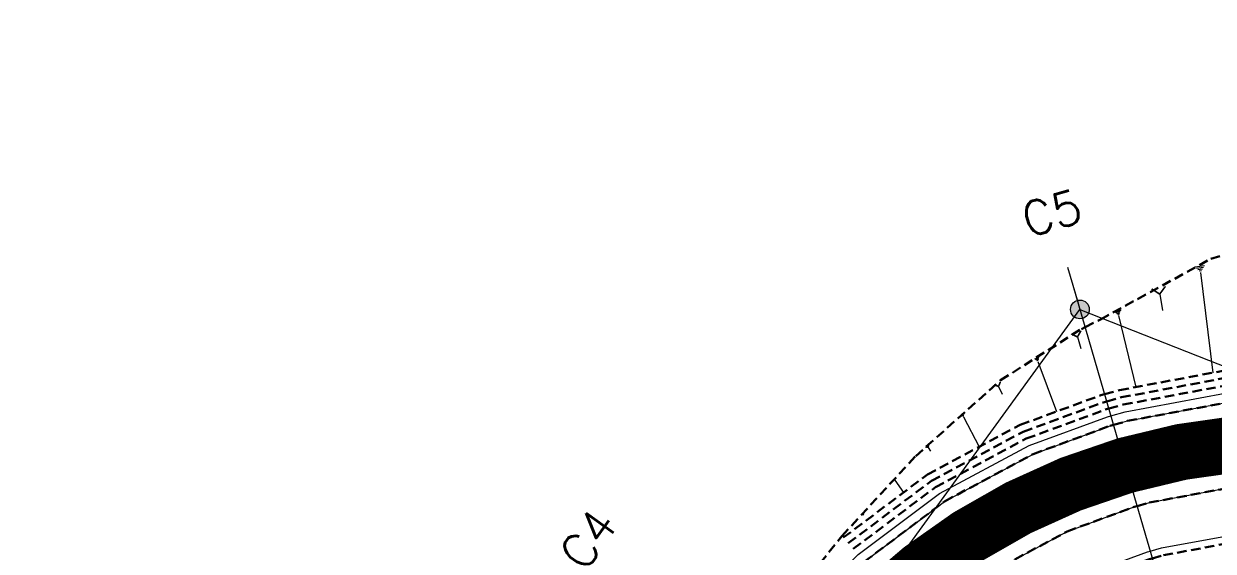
# Model space of a CAD drawing. Header units: metres. Extents: x 544752 to 548977, y 1840603 to 1844608.
# Drawn here: x 545155.5 to 545218.9, y 1844354.1 to 1844382.2 of the extents above; entities that cross this region are included whole.
import ezdxf

# ---------------------------------------------------------------- set-up
doc = ezdxf.new("R2010")
doc.units = ezdxf.units.M
doc.header["$MEASUREMENT"] = 0
for name, pattern in [('ACAD_ISO02W100', [15, 12, -3]), ('Anordnung Grundriss$0$GESTRICHELT', [0.75, 0.5, -0.25]), ('HIDDEN', [0.375, 0.25, -0.125])]:
    doc.linetypes.add(name, pattern=pattern)
doc.layers.add('C-ROAD', color=7, linetype='Continuous')
for name, color, linetype, lineweight in [('C-ROAD-CORR', 5, 'Continuous', 0), ('C-ROAD-SAMP', 150, 'HIDDEN', 0), ('C-ROAD-SAMP-TEXT', 11, 'Continuous', 0), ('C-ROAD-STAN', 11, 'Continuous', 0), ('C-TOPO-FEAT', 94, 'Continuous', 5)]:
    doc.layers.add(name, color=color, linetype=linetype, lineweight=lineweight)
doc.dimstyles.get("Standard").update_dxf_attribs({"dimtxt": 0.18, "dimasz": 0.18, "dimexe": 0.18, "dimexo": 0.0625, "dimgap": 0.09, "dimtad": 0, "dimtih": 1, "dimtoh": 1, "dimdec": 4, "dimzin": 0, "dimdsep": 46, "dimtxsty": 'Standard', "dimcen": 0.09, "dimadec": 0, "dimazin": 0, "dimtfac": 1, "dimtdec": 4, "dimtofl": 0, "dimtmove": 0, "dimatfit": 3, "dimfxl": 1, "dimtolj": 1, "dimtzin": 0, "dimarcsym": 0})

# ---------------------------------------------------------------- blocks, each defined once
blk = doc.blocks.new('STA')
blk.add_circle((0, 0), 0.03600344113496039)
blk = doc.blocks.new('PI')
h = blk.add_hatch(color=256)
h.dxf.hatch_style = 1
h.paths.add_polyline_path([(0.01097384885793593, 0, 1), (-0.01097384885793593, 0, 1)])
at = {"xscale": 0.3048, "yscale": 0.3048, "zscale": 0.3048}
blk.add_blockref('STA', (0, 0), dxfattribs=at)

msp = doc.modelspace()

# ---------------------------------------------------------------- linework, layer by layer
at = {"layer": 'C-ROAD', "color": 3, "linetype": 'Continuous', "lineweight": 13}
for p, q in [((545196.9341651805, 1844346.5174559), (545211.7780346693, 1844366.958054751)), ((545211.7780346693, 1844366.958054751), (545235.2670692863, 1844357.661614812))]:
    msp.add_line(p, q, dxfattribs=at)
at = {"layer": 'C-ROAD', "color": 1, "linetype": 'ACAD_ISO02W100', "lineweight": -3, "ltscale": 0.1, "const_width": 3, "flags": 128}
msp.add_lwpolyline([(545196.9341651805, 1844346.5174559, -0.342403733297367), (545235.2670692863, 1844357.661614812)], format="xyb", dxfattribs=at)
at = {"layer": 'C-ROAD-CORR', "color": 160, "linetype": 'Continuous'}
for p, q in [((545218.4067262134, 1844369.270741247, 803.9460595576753), (545217.9204578344, 1844369.211264542, 803.9460595576753)), ((545218.3558554503, 1844369.182261929, 803.8643555539534), (545217.9911541659, 1844369.1376544, 803.8643555539534)), ((545218.3049846871, 1844369.093782611, 803.7826515502314), (545218.0618504975, 1844369.064044258, 803.7826515502314)), ((545218.2541139239, 1844369.005303293, 803.7009475465095), (545218.1325468292, 1844368.990434117, 803.7009475465095)), ((545218.2032431607, 1844368.916823975, 803.6192435427876), (545218.854856326, 1844363.589378955, 798.2484614009749)), ((545216.0240484504, 1844367.773270871, 802.7222990704022), (545216.1821275546, 1844366.89372764, 801.8270603272138)), ((545213.9572306377, 1844366.901323976, 802.0625928049226), (545213.6103577922, 1844366.817853525, 802.0625928049226)), ((545213.9277832739, 1844366.833078029, 802.0030792873779), (545213.6676286396, 1844366.770475191, 802.0030792873779)), ((545213.8983359099, 1844366.764832082, 801.9435657698332), (545213.7248994871, 1844366.723096856, 801.9435657698332)), ((545213.868888546, 1844366.696586134, 801.8840522522885), (545213.7821703346, 1844366.675718521, 801.8840522522885)), ((545213.8394411821, 1844366.628340187, 801.8245387347438), (545214.7540138675, 1844362.827708627, 797.9120568678662)), ((545211.6431575515, 1844365.491385304, 801.0818071758401), (545211.8319714327, 1844364.873232506, 800.4352688072487)), ((545209.5944506725, 1844364.401268383, 800.5732662659093), (545209.3506571084, 1844364.310202102, 800.5732662659093)), ((545209.5791541906, 1844364.349252837, 800.5298436312796), (545209.3963090174, 1844364.280953126, 800.5298436312796)), ((545209.5638577086, 1844364.297237291, 800.4864209966499), (545209.4419609266, 1844364.251704151, 800.4864209966499)), ((545209.5485612267, 1844364.245221746, 800.4429983620203), (545209.4876128357, 1844364.222455175, 800.4429983620203)), ((545209.5332647448, 1844364.1932062, 800.3995757273906), (545210.5311987895, 1844361.521636735, 797.5445392903671)), ((545207.4432060993, 1844362.862019907, 799.7109978473198), (545207.6285761379, 1844362.446823093, 799.2562188717287)), ((545205.5906386637, 1844361.374849001, 799.0784120814914), (545205.4448018583, 1844361.298543032, 799.0784120814914)), ((545205.5851267246, 1844361.34100462, 799.0509610252072), (545205.4757491206, 1844361.283775143, 799.0509610252072)), ((545205.5796147855, 1844361.30716024, 799.0235099689231), (545205.5066963828, 1844361.269007255, 799.0235099689231)), ((545205.5741028463, 1844361.273315859, 798.996058912639), (545205.5376436451, 1844361.254239367, 798.996058912639)), ((545205.5685909073, 1844361.239471479, 798.9686078563549), (545206.4045857515, 1844359.641708961, 797.1641140446535)), ((545203.6896024356, 1844359.614491276, 798.2257151917427), (545203.8156171952, 1844359.407197292, 797.9831520527839)), ((545201.9255961964, 1844357.926403742, 797.6128211846744), (545201.8660975795, 1844357.884712636, 797.6128211846744)), ((545201.925107387, 1844357.911275918, 797.6007217757287), (545201.8804834244, 1844357.880007588, 797.6007217757287)), ((545201.9246185777, 1844357.896148094, 797.588622366783), (545201.8948692692, 1844357.87530254, 797.588622366783)), ((545201.9241297683, 1844357.881020269, 797.5765229578374), (545201.9092551142, 1844357.870597492, 797.5765229578374)), ((545201.923640959, 1844357.865892445, 797.5644235488917), (545202.380046824, 1844357.214542068, 796.769686967574)), ((545200.2111601868, 1844356.056128346, 796.9424622313122), (545200.2566899708, 1844355.999545511, 796.8701393336264))]:
    msp.add_line(p, q, dxfattribs=at)
at = {"layer": 'C-ROAD-CORR', "color": 5, "linetype": 'Anordnung Grundriss$0$GESTRICHELT', "lineweight": 30, "extrusion": (-0.1251951689618691, 0.6965788681382659, -0.7064729648980359), "const_width": 0.1, "elevation": 1215922.102081639}
msp.add_lwpolyline([(-862875.6403219153, 1214879.943481541), (-862876.0140140797, 1214879.445225321), (-862876.3877062441, 1214879.94348154)], dxfattribs=at)
at = {"layer": 'C-ROAD-CORR', "color": 5, "linetype": 'Anordnung Grundriss$0$GESTRICHELT', "lineweight": 30, "extrusion": (-0.2065942093948168, 0.6763633467251378, -0.707001736809254), "const_width": 0.1, "elevation": 1134257.281737735}
msp.add_lwpolyline([(-1060214.493596753, 1135053.45020533), (-1060214.76395939, 1135053.089721813), (-1060215.034322027, 1135053.45020533)], dxfattribs=at)
at = {"layer": 'C-ROAD-CORR', "color": 5, "linetype": 'Anordnung Grundriss$0$GESTRICHELT', "lineweight": 30, "extrusion": (-0.2882968441615638, 0.64573504930688, -0.7070439701624818), "const_width": 0.1, "elevation": 1033222.727517589}
msp.add_lwpolyline([(-1249747.486362925, 1034170.30863469), (-1249747.676564825, 1034170.055032157), (-1249747.866766726, 1034170.308634691)], dxfattribs=at)
at = {"layer": 'C-ROAD-CORR', "color": 5, "linetype": 'Anordnung Grundriss$0$GESTRICHELT', "lineweight": 30, "extrusion": (-0.3672874724820641, 0.6041870297830619, -0.7071477537259513), "const_width": 0.1, "elevation": 913527.208667879}
msp.add_lwpolyline([(-1423934.092576728, 914762.1469278394), (-1423934.1940594, 914762.0116176085), (-1423934.295542074, 914762.1469278395)], dxfattribs=at)
at = {"layer": 'C-ROAD-CORR', "color": 5, "linetype": 'Anordnung Grundriss$0$GESTRICHELT', "lineweight": 30, "extrusion": (-0.4423599331209923, 0.5497495649681571, -0.7085852844834651), "const_width": 0.1, "elevation": 772194.5088552558}
msp.add_lwpolyline([(-1580999.10653955, 776563.3261883865), (-1580999.13694553, 776563.2856470807), (-1580999.167351509, 776563.3261883869)], dxfattribs=at)
at = {"layer": 'C-ROAD-CORR', "color": 1, "linetype": 'Anordnung Grundriss$0$GESTRICHELT', "lineweight": 30}
msp.add_polyline3d([(545199.1779030837, 1844354.809068877, 796.4344567763102), (545203.6561001623, 1844358.173122427, 796.9032761001599), (545208.5961143846, 1844360.812699069, 797.3720954240096), (545212.8984096663, 1844362.388888288, 797.7554918436648), (545213.0900244565, 1844362.44516337, 797.7721756722362), (545213.8817104035, 1844362.665691268, 797.840499171487), (545219.3885215558, 1844363.688499313, 798.29223957687)], dxfattribs=at)
at = {"layer": 'C-ROAD-CORR', "color": 92, "linetype": 'Anordnung Grundriss$0$GESTRICHELT', "lineweight": 30}
for points in [[(545199.4419710689, 1844354.508622377, 796.0344567763102), (545203.8711108872, 1844357.835823764, 796.50327610016), (545208.7570087855, 1844360.446484662, 796.9720954240096), (545213.0121737564, 1844362.005407217, 797.3554918436648), (545213.201689466, 1844362.061065823, 797.3721756722363), (545213.9847027389, 1844362.279177906, 797.440499171487), (545219.4311884827, 1844363.290781406, 797.89223957687)], [(545199.7060390541, 1844354.208175878, 796.0344567763102), (545204.086121612, 1844357.498525101, 796.50327610016), (545208.9179031863, 1844360.080270255, 796.9720954240096), (545213.1259378466, 1844361.621926147, 797.3554918436648), (545213.3133544755, 1844361.676968276, 797.3721756722363), (545214.0876950744, 1844361.892664544, 797.440499171487), (545219.4738554095, 1844362.893063499, 797.89223957687)]]:
    msp.add_polyline3d(points, dxfattribs=at)
at = {"layer": 'C-ROAD-SAMP', "color": 1, "linetype": 'Continuous', "lineweight": 13}
msp.add_lwpolyline([(545211.4010911876, 1844368.254638769), (545214.1927164256, 1844358.652200093), (545216.9843416637, 1844349.049761417)], dxfattribs=at)
at = {"layer": 'C-ROAD-SAMP-TEXT', "color": 4, "linetype": 'Continuous', "lineweight": 9}
msp.add_line((545211.1219286638, 1844369.214882637), (545211.6802537114, 1844367.294394902), dxfattribs=at)
at = {"layer": 'C-ROAD-SAMP-TEXT', "color": 1, "linetype": 'Continuous', "lineweight": -3}
msp.add_line((545214.4718789494, 1844357.691956225), (545213.9135539018, 1844359.612443961), dxfattribs=at)

# ---------------------------------------------------------------- block references
at = {"layer": 'C-ROAD-STAN', "color": 3, "linetype": 'Continuous', "lineweight": -3, "xscale": 45.56286554269575, "yscale": 45.56286554269575, "zscale": 45.56286554269575, "rotation": 334.5}
msp.add_blockref('PI', (545211.7780346693, 1844366.958054751), dxfattribs=at)

# ---------------------------------------------------------------- texts
at = {"layer": 'C-ROAD-SAMP-TEXT', "color": 1, "linetype": 'Continuous', "lineweight": 13, "char_height": 1.8, "attachment_point": 5, "bg_fill": 3, "box_fill_scale": 1.416666666666667, "bg_fill_color": 256, "bg_fill_true_color": 13158600, "bg_fill_transparency": 0}
for s, insert, width, rotation in [('{\\Fsimplex.shx|c0;C5}', (545210.2844410924, 1844372.09561424), 3.030000000000001, 16.21022788060864), ('{\\Fsimplex.shx|c0;C4}', (545185.6060577965, 1844354.743875723), 3.116571428571429, 54.013018491965106)]:
    msp.add_mtext(s, dxfattribs=dict(at, insert=insert, width=width, rotation=rotation))

# ---------------------------------------------------------------- next in the draw order: linework, layer by layer
at = {"layer": 'C-ROAD-CORR', "color": 11, "linetype": 'Anordnung Grundriss$0$GESTRICHELT', "lineweight": 30}
msp.add_polyline3d([(545156.5706819177, 1844298.239399348, 790.224261258241), (545159.567988101, 1844302.242089247, 790.6084014562375), (545159.6098212916, 1844302.297401201, 790.613552658509), (545162.5729349542, 1844306.239230526, 790.9944901923444), (545165.5351292273, 1844310.267418534, 791.4334174343875), (545168.4461171743, 1844314.332792341, 791.9356287308743), (545171.3519269014, 1844318.401926549, 792.4442396032348), (545174.397588449, 1844322.369501003, 792.7800126464253), (545177.3400871826, 1844326.411991821, 793.0923485846172), (545180.1444708474, 1844330.554781172, 793.4510743308191), (545184.1791229653, 1844333.804155193, 794.0234297306611), (545186.9758665536, 1844337.952492732, 794.375860746656), (545189.7972226725, 1844342.082956763, 794.7485702559668), (545192.535513373, 1844346.273742523, 795.0528413923803), (545194.0541668218, 1844348.608897549, 795.2181314127632), (545195.5993157084, 1844350.521844158, 795.4544703729567), (545199.1015221964, 1844354.895972143, 796.5501555987879), (545203.0314005058, 1844359.153121724, 798.0654500467282), (545207.5523534787, 1844363.18842053, 799.9669922020393), (545211.8523518929, 1844365.914986504, 801.4334811715464), (545212.0514966579, 1844366.017419189, 801.4923304570713), (545212.8789940849, 1844366.428721337, 801.734832916218), (545218.749118789, 1844369.648664446, 804.2866039566247), (545225.3541047338, 1844371.717325343, 806.5877824344045)], dxfattribs=at)
at = {"layer": 'C-ROAD-CORR', "color": 1, "linetype": 'Anordnung Grundriss$0$GESTRICHELT', "lineweight": 30}
msp.add_polyline3d([(545199.1015221964, 1844354.895972143, 796.5501555987879), (545203.0314005058, 1844359.153121724, 798.0654500467282), (545207.5523534787, 1844363.18842053, 799.9669922020393), (545211.8523518929, 1844365.914986504, 801.4334811715464), (545212.0514966579, 1844366.017419189, 801.4923304570713), (545212.8789940849, 1844366.428721337, 801.734832916218), (545218.749118789, 1844369.648664446, 804.2866039566247), (545225.3541047338, 1844371.717325343, 806.5877824344045)], dxfattribs=at)
at = {"layer": 'C-ROAD-CORR', "color": 5, "linetype": 'Anordnung Grundriss$0$GESTRICHELT', "lineweight": 30}
for points in [[(545161.2016192626, 1844301.141444788, 790.3663068656708), (545164.0988838582, 1844305.131093404, 790.8286248901138), (545167.0368909376, 1844309.176846042, 791.2974442139636), (545169.9748980169, 1844313.222598679, 791.7662635378133), (545172.9129050963, 1844317.268351316, 792.2350828616629), (545175.8509121757, 1844321.314103953, 792.7039021855127), (545178.7889192551, 1844325.35985659, 793.1727215093623), (545181.7269263346, 1844329.405609228, 793.641540833212), (545184.6649334138, 1844333.451361865, 794.1103601570617), (545187.6029404933, 1844337.497114502, 794.5791794809114), (545190.5409475727, 1844341.542867139, 795.047998804761), (545193.4789546521, 1844345.588619777, 795.5168181286108), (545195.1135764938, 1844347.839559086, 795.7776555894795), (545196.571267795, 1844349.709461076, 795.9856374524605), (545200.3001920207, 1844353.532171253, 796.4544567763102), (545204.5698957428, 1844356.739603108, 796.9232761001599), (545209.2799155882, 1844359.25628784, 797.3920954240095), (545213.3819070493, 1844360.759093737, 797.7754918436648), (545213.564600747, 1844360.812748795, 797.7921756722362), (545214.3194278292, 1844361.02300948, 797.8604991714869), (545219.5698559951, 1844361.998198209, 798.31223957687)], [(545164.842796636, 1844298.497238417, 790.3663068656708), (545167.7400612317, 1844302.486887033, 790.8286248901138), (545170.6780683111, 1844306.53263967, 791.2974442139636), (545173.6160753904, 1844310.578392307, 791.7662635378133), (545176.5540824698, 1844314.624144944, 792.2350828616629), (545179.4920895492, 1844318.669897582, 792.7039021855127), (545182.4300966286, 1844322.715650219, 793.1727215093623), (545185.368103708, 1844326.761402856, 793.641540833212), (545188.3061107873, 1844330.807155493, 794.1103601570617), (545191.2441178667, 1844334.852908131, 794.5791794809114), (545194.1821249461, 1844338.898660768, 795.047998804761), (545197.1201320256, 1844342.944413405, 795.5168181286108), (545198.7547538673, 1844345.195352715, 795.7776555894795), (545200.0240266279, 1844346.823554556, 795.9856374524605), (545203.270956854, 1844350.152148131, 796.4544567763102), (545206.988766397, 1844352.944993147, 796.9232761001599), (545211.0899775978, 1844355.136375763, 797.3920954240095), (545214.6617530633, 1844356.444931688, 797.7754918436648), (545214.8208321041, 1844356.491651391, 797.7921756722362), (545215.4780916031, 1844356.67473416, 797.8604991714869), (545220.0498589225, 1844357.523871758, 798.31223957687)]]:
    msp.add_polyline3d(points, dxfattribs=at)
at = {"layer": 'C-ROAD-CORR', "color": 160, "linetype": 'Anordnung Grundriss$0$GESTRICHELT', "lineweight": 30}
for points in [[(545161.2016192626, 1844301.141444788, 790.2163068656708), (545164.0988838582, 1844305.131093404, 790.6786248901138), (545167.0368909376, 1844309.176846042, 791.1474442139636), (545169.9748980169, 1844313.222598679, 791.6162635378133), (545172.9129050963, 1844317.268351316, 792.085082861663), (545175.8509121757, 1844321.314103953, 792.5539021855127), (545178.7889192551, 1844325.35985659, 793.0227215093623), (545181.7269263346, 1844329.405609228, 793.4915408332121), (545184.6649334138, 1844333.451361865, 793.9603601570617), (545187.6029404933, 1844337.497114502, 794.4291794809114), (545190.5409475727, 1844341.542867139, 794.8979988047611), (545193.4789546521, 1844345.588619777, 795.3668181286108), (545195.1135764938, 1844347.839559086, 795.6276555894796), (545196.571267795, 1844349.709461076, 795.8356374524606), (545200.3001920207, 1844353.532171253, 796.3044567763102), (545204.5698957428, 1844356.739603108, 796.7732761001599), (545209.2799155882, 1844359.25628784, 797.2420954240096), (545213.3819070493, 1844360.759093737, 797.6254918436648), (545213.564600747, 1844360.812748795, 797.6421756722362), (545214.3194278292, 1844361.02300948, 797.710499171487), (545219.5698559951, 1844361.998198209, 798.16223957687)], [(545164.842796636, 1844298.497238417, 790.2163068656708), (545167.7400612317, 1844302.486887033, 790.6786248901138), (545170.6780683111, 1844306.53263967, 791.1474442139636), (545173.6160753904, 1844310.578392307, 791.6162635378133), (545176.5540824698, 1844314.624144944, 792.085082861663), (545179.4920895492, 1844318.669897582, 792.5539021855127), (545182.4300966286, 1844322.715650219, 793.0227215093623), (545185.368103708, 1844326.761402856, 793.4915408332121), (545188.3061107873, 1844330.807155493, 793.9603601570617), (545191.2441178667, 1844334.852908131, 794.4291794809114), (545194.1821249461, 1844338.898660768, 794.8979988047611), (545197.1201320256, 1844342.944413405, 795.3668181286108), (545198.7547538673, 1844345.195352715, 795.6276555894796), (545200.0240266279, 1844346.823554556, 795.8356374524606), (545203.270956854, 1844350.152148131, 796.3044567763102), (545206.988766397, 1844352.944993147, 796.7732761001599), (545211.0899775978, 1844355.136375763, 797.2420954240096), (545214.6617530633, 1844356.444931688, 797.6254918436648), (545214.8208321041, 1844356.491651391, 797.6421756722362), (545215.4780916031, 1844356.67473416, 797.710499171487), (545220.0498589225, 1844357.523871758, 798.16223957687)]]:
    msp.add_polyline3d(points, dxfattribs=at)
at = {"layer": 'C-ROAD-CORR', "color": 150, "linetype": 'Anordnung Grundriss$0$GESTRICHELT', "lineweight": 30}
msp.add_polyline3d([(545163.0222079493, 1844299.819341603, 790.4338068656708), (545165.9194725449, 1844303.808990219, 790.8961248901138), (545168.8574796243, 1844307.854742856, 791.3649442139636), (545171.7954867036, 1844311.900495493, 791.8337635378133), (545174.733493783, 1844315.94624813, 792.3025828616629), (545177.6715008625, 1844319.992000767, 792.7714021855127), (545180.6095079419, 1844324.037753405, 793.2402215093623), (545183.5475150213, 1844328.083506042, 793.709040833212), (545186.4855221006, 1844332.129258679, 794.1778601570617), (545189.42352918, 1844336.175011316, 794.6466794809114), (545192.3615362594, 1844340.220763953, 795.115498804761), (545195.2995433388, 1844344.266516591, 795.5843181286108), (545196.9341651805, 1844346.5174559, 795.8451555894795), (545198.2976472115, 1844348.266507816, 796.0531374524605), (545201.7855744374, 1844351.842159692, 796.5219567763102), (545205.7793310699, 1844354.842298128, 796.9907761001599), (545210.184946593, 1844357.196331802, 797.4595954240095), (545214.0218300563, 1844358.602012713, 797.8429918436648), (545214.1927164255, 1844358.652200093, 797.8596756722362), (545214.8987597162, 1844358.84887182, 797.9279991714869), (545219.8098574588, 1844359.761034983, 798.37973957687)], dxfattribs=at)
msp.add_polyline3d([(545163.0222079493, 1844299.819341603, 790.4338068656708), (545165.9194725449, 1844303.808990219, 790.8961248901138), (545168.8574796243, 1844307.854742856, 791.3649442139636), (545171.7954867036, 1844311.900495493, 791.8337635378133), (545174.733493783, 1844315.94624813, 792.3025828616629), (545177.6715008625, 1844319.992000767, 792.7714021855127), (545180.6095079419, 1844324.037753405, 793.2402215093623), (545183.5475150213, 1844328.083506042, 793.709040833212), (545186.4855221006, 1844332.129258679, 794.1778601570617), (545189.42352918, 1844336.175011316, 794.6466794809114), (545192.3615362594, 1844340.220763953, 795.115498804761), (545195.2995433388, 1844344.266516591, 795.5843181286108), (545196.9341651805, 1844346.5174559, 795.8451555894795), (545198.2976472115, 1844348.266507816, 796.0531374524605), (545201.7855744374, 1844351.842159692, 796.5219567763102), (545205.7793310699, 1844354.842298128, 796.9907761001599), (545210.184946593, 1844357.196331802, 797.4595954240095), (545214.0218300563, 1844358.602012713, 797.8429918436648), (545214.1927164255, 1844358.652200093, 797.8596756722362), (545214.8987597162, 1844358.84887182, 797.9279991714869), (545219.8098574588, 1844359.761034983, 798.37973957687)], dxfattribs=at)
at = {"layer": 'C-ROAD-CORR', "color": 92, "linetype": 'Anordnung Grundriss$0$GESTRICHELT', "lineweight": 30}
msp.add_polyline3d([(545184.7766331582, 1844321.011606113, 792.6727215093623), (545187.7146402376, 1844325.05735875, 793.141540833212), (545190.6526473169, 1844329.103111387, 793.6103601570617), (545193.5906543963, 1844333.148864025, 794.0791794809114), (545196.5286614757, 1844337.194616662, 794.547998804761), (545199.4666685552, 1844341.240369299, 795.0168181286108), (545201.1012903969, 1844343.491308609, 795.2776555894795), (545202.2491378757, 1844344.963748132, 795.4856374524605), (545205.1854497466, 1844347.973911008, 795.9544567763102), (545208.5475941519, 1844350.499577839, 796.4232761001599), (545212.256462004, 1844352.481321314, 796.8920954240095), (545215.4865427167, 1844353.664693924, 797.2754918436648), (545215.6304034231, 1844353.706944175, 797.2921756722362), (545216.2247860353, 1844353.872512287, 797.3604991714869), (545220.3591941425, 1844354.640416934, 797.81223957687), (545224.5624063708, 1844354.766966953, 798.2389452364021), (545228.7355238488, 1844354.249184704, 798.6406161500834), (545232.7803558153, 1844353.099253269, 799.0172523179137), (545233.3718494067, 1844352.873019861, 799.0717518944988), (545237.3214944559, 1844351.309837781, 799.3688537398932), (545241.970615768, 1844349.469818481, 799.6954204160218), (545246.61973708, 1844347.62979918, 799.9969523462994)], dxfattribs=at)
at = {"layer": 'C-TOPO-FEAT', "color": 94, "linetype": 'Continuous', "lineweight": 0, "ltscale": 2}
for points in [[(545160.756301515, 1844301.379141475, 790.3398076981571), (545160.7970439988, 1844301.435245496, 790.3463068656708), (545163.6943085945, 1844305.424894112, 790.8086248901138), (545166.6323156739, 1844309.470646749, 791.2774442139636), (545169.5703227532, 1844313.516399387, 791.7462635378133), (545172.5083298326, 1844317.562152024, 792.215082861663), (545175.446336912, 1844321.607904661, 792.6839021855127), (545178.3843439914, 1844325.653657298, 793.1527215093623), (545181.3223510708, 1844329.699409936, 793.6215408332121), (545184.2603581501, 1844333.745162573, 794.0903601570617), (545187.1983652295, 1844337.79091521, 794.5591794809114), (545190.136372309, 1844341.836667847, 795.0279988047611), (545193.0743793884, 1844345.882420484, 795.4968181286108), (545194.7090012301, 1844348.133359794, 795.7576555894796), (545196.1876279247, 1844350.030117356, 795.9656374524606), (545199.9701070392, 1844353.907729378, 796.4344567763102), (545204.3011323368, 1844357.161226438, 796.9032761001599), (545209.0787975872, 1844359.714055849, 797.3720954240096), (545213.2397019367, 1844361.238445075, 797.7554918436648), (545213.4250194851, 1844361.292870729, 797.7721756722362), (545214.1906874098, 1844361.506151182, 797.840499171487), (545219.5165223365, 1844362.495345592, 798.29223957687)], [(545161.2016192626, 1844301.141444788, 789.9163068656708), (545164.0988838582, 1844305.131093404, 790.3786248901138), (545167.0368909376, 1844309.176846042, 790.8474442139635), (545169.9748980169, 1844313.222598679, 791.3162635378133), (545172.9129050963, 1844317.268351316, 791.7850828616629), (545175.8509121757, 1844321.314103953, 792.2539021855126), (545178.7889192551, 1844325.35985659, 792.7227215093623), (545181.7269263346, 1844329.405609228, 793.191540833212), (545184.6649334138, 1844333.451361865, 793.6603601570616), (545187.6029404933, 1844337.497114502, 794.1291794809114), (545190.5409475727, 1844341.542867139, 794.597998804761), (545193.4789546521, 1844345.588619777, 795.0668181286107), (545195.1135764938, 1844347.839559086, 795.3276555894795), (545196.571267795, 1844349.709461076, 795.5356374524605), (545200.3001920207, 1844353.532171253, 796.0044567763101), (545204.5698957428, 1844356.739603108, 796.4732761001599), (545209.2799155882, 1844359.25628784, 796.9420954240095), (545213.3819070493, 1844360.759093737, 797.3254918436647), (545213.564600747, 1844360.812748795, 797.3421756722362), (545214.3194278292, 1844361.02300948, 797.4104991714869), (545219.5698559951, 1844361.998198209, 797.8622395768699)], [(545163.0222079493, 1844299.819341603, 790.2838068656708), (545165.9194725449, 1844303.808990219, 790.7461248901138), (545168.8574796243, 1844307.854742856, 791.2149442139636), (545171.7954867036, 1844311.900495493, 791.6837635378133), (545174.733493783, 1844315.94624813, 792.152582861663), (545177.6715008625, 1844319.992000767, 792.6214021855127), (545180.6095079419, 1844324.037753405, 793.0902215093623), (545183.5475150213, 1844328.083506042, 793.5590408332121), (545186.4855221006, 1844332.129258679, 794.0278601570617), (545189.42352918, 1844336.175011316, 794.4966794809114), (545192.3615362594, 1844340.220763953, 794.9654988047611), (545195.2995433388, 1844344.266516591, 795.4343181286108), (545196.9341651805, 1844346.5174559, 795.6951555894796), (545198.2976472115, 1844348.266507816, 795.9031374524606), (545201.7855744374, 1844351.842159692, 796.3719567763102), (545205.7793310699, 1844354.842298128, 796.8407761001599), (545210.184946593, 1844357.196331802, 797.3095954240096), (545214.0218300563, 1844358.602012713, 797.6929918436648), (545214.1927164255, 1844358.652200093, 797.7096756722362), (545214.8987597162, 1844358.84887182, 797.777999171487), (545219.8098574588, 1844359.761034983, 798.22973957687)], [(545163.0222079493, 1844299.819341603, 790.2838068656708), (545165.9194725449, 1844303.808990219, 790.7461248901138), (545168.8574796243, 1844307.854742856, 791.2149442139636), (545171.7954867036, 1844311.900495493, 791.6837635378133), (545174.733493783, 1844315.94624813, 792.152582861663), (545177.6715008625, 1844319.992000767, 792.6214021855127), (545180.6095079419, 1844324.037753405, 793.0902215093623), (545183.5475150213, 1844328.083506042, 793.5590408332121), (545186.4855221006, 1844332.129258679, 794.0278601570617), (545189.42352918, 1844336.175011316, 794.4966794809114), (545192.3615362594, 1844340.220763953, 794.9654988047611), (545195.2995433388, 1844344.266516591, 795.4343181286108), (545196.9341651805, 1844346.5174559, 795.6951555894796), (545198.2976472115, 1844348.266507816, 795.9031374524606), (545201.7855744374, 1844351.842159692, 796.3719567763102), (545205.7793310699, 1844354.842298128, 796.8407761001599), (545210.184946593, 1844357.196331802, 797.3095954240096), (545214.0218300563, 1844358.602012713, 797.6929918436648), (545214.1927164255, 1844358.652200093, 797.7096756722362), (545214.8987597162, 1844358.84887182, 797.777999171487), (545219.8098574588, 1844359.761034983, 798.22973957687)], [(545163.0222079493, 1844299.819341603, 789.9838068656708), (545165.9194725449, 1844303.808990219, 790.4461248901138), (545168.8574796243, 1844307.854742856, 790.9149442139635), (545171.7954867036, 1844311.900495493, 791.3837635378133), (545174.733493783, 1844315.94624813, 791.8525828616629), (545177.6715008625, 1844319.992000767, 792.3214021855126), (545180.6095079419, 1844324.037753405, 792.7902215093623), (545183.5475150213, 1844328.083506042, 793.259040833212), (545186.4855221006, 1844332.129258679, 793.7278601570616), (545189.42352918, 1844336.175011316, 794.1966794809114), (545192.3615362594, 1844340.220763953, 794.665498804761), (545195.2995433388, 1844344.266516591, 795.1343181286107), (545196.9341651805, 1844346.5174559, 795.3951555894795), (545198.2976472115, 1844348.266507816, 795.6031374524605), (545201.7855744374, 1844351.842159692, 796.0719567763101), (545205.7793310699, 1844354.842298128, 796.5407761001599), (545210.184946593, 1844357.196331802, 797.0095954240095), (545214.0218300563, 1844358.602012713, 797.3929918436647), (545214.1927164255, 1844358.652200093, 797.4096756722362), (545214.8987597162, 1844358.84887182, 797.4779991714869), (545219.8098574588, 1844359.761034983, 797.9297395768699)], [(545163.0222079493, 1844299.819341603, 789.9838068656708), (545165.9194725449, 1844303.808990219, 790.4461248901138), (545168.8574796243, 1844307.854742856, 790.9149442139635), (545171.7954867036, 1844311.900495493, 791.3837635378133), (545174.733493783, 1844315.94624813, 791.8525828616629), (545177.6715008625, 1844319.992000767, 792.3214021855126), (545180.6095079419, 1844324.037753405, 792.7902215093623), (545183.5475150213, 1844328.083506042, 793.259040833212), (545186.4855221006, 1844332.129258679, 793.7278601570616), (545189.42352918, 1844336.175011316, 794.1966794809114), (545192.3615362594, 1844340.220763953, 794.665498804761), (545195.2995433388, 1844344.266516591, 795.1343181286107), (545196.9341651805, 1844346.5174559, 795.3951555894795), (545198.2976472115, 1844348.266507816, 795.6031374524605), (545201.7855744374, 1844351.842159692, 796.0719567763101), (545205.7793310699, 1844354.842298128, 796.5407761001599), (545210.184946593, 1844357.196331802, 797.0095954240095), (545214.0218300563, 1844358.602012713, 797.3929918436647), (545214.1927164255, 1844358.652200093, 797.4096756722362), (545214.8987597162, 1844358.84887182, 797.4779991714869), (545219.8098574588, 1844359.761034983, 797.9297395768699)], [(545164.842796636, 1844298.497238417, 789.9163068656708), (545167.7400612317, 1844302.486887033, 790.3786248901138), (545170.6780683111, 1844306.53263967, 790.8474442139635), (545173.6160753904, 1844310.578392307, 791.3162635378133), (545176.5540824698, 1844314.624144944, 791.7850828616629), (545179.4920895492, 1844318.669897582, 792.2539021855126), (545182.4300966286, 1844322.715650219, 792.7227215093623), (545185.368103708, 1844326.761402856, 793.191540833212), (545188.3061107873, 1844330.807155493, 793.6603601570616), (545191.2441178667, 1844334.852908131, 794.1291794809114), (545194.1821249461, 1844338.898660768, 794.597998804761), (545197.1201320256, 1844342.944413405, 795.0668181286107), (545198.7547538673, 1844345.195352715, 795.3276555894795), (545200.0240266279, 1844346.823554556, 795.5356374524605), (545203.270956854, 1844350.152148131, 796.0044567763101), (545206.988766397, 1844352.944993147, 796.4732761001599), (545211.0899775978, 1844355.136375763, 796.9420954240095), (545214.6617530633, 1844356.444931688, 797.3254918436647), (545214.8208321041, 1844356.491651391, 797.3421756722362), (545215.4780916031, 1844356.67473416, 797.4104991714869), (545220.0498589225, 1844357.523871758, 797.8622395768699)], [(545169.7629375503, 1844301.017883493, 790.7286248901138), (545172.7009446297, 1844305.06363613, 791.1974442139635), (545175.638951709, 1844309.109388768, 791.6662635378133), (545178.5769587884, 1844313.155141405, 792.1350828616629), (545181.5149658679, 1844317.200894042, 792.6039021855127), (545184.4529729473, 1844321.246646679, 793.0727215093623), (545187.3909800267, 1844325.292399317, 793.541540833212), (545190.328987106, 1844329.338151954, 794.0103601570617), (545193.2669941854, 1844333.383904591, 794.4791794809114), (545196.2050012648, 1844337.429657228, 794.947998804761), (545199.1430083442, 1844341.475409865, 795.4168181286108), (545200.7776301859, 1844343.726349175, 795.6776555894795), (545201.9422259795, 1844345.220273156, 795.8856374524605), (545204.9213817613, 1844348.274357508, 796.3544567763101), (545208.3325834271, 1844350.836876502, 796.8232761001599), (545212.0955676031, 1844352.84753572, 797.2920954240095), (545215.3727786266, 1844354.048174995, 797.6754918436648), (545215.5187384136, 1844354.091041722, 797.6921756722362), (545216.1217936998, 1844354.259025649, 797.7604991714869), (545220.3165272155, 1844355.038134841, 798.2122395768699)]]:
    msp.add_polyline3d(points, dxfattribs=at)

# ---------------------------------------------------------------- next in the draw order: leaders
msp.add_leader([(545406.6634685152, 1844316.111282839), (545234.1588323391, 1844544.604260705), (544798.9612056455, 1844544.604260705)], dimstyle='Standard', override={"dimgap": 0.09, "dimtad": 0})

doc.saveas('drawing.dxf')
